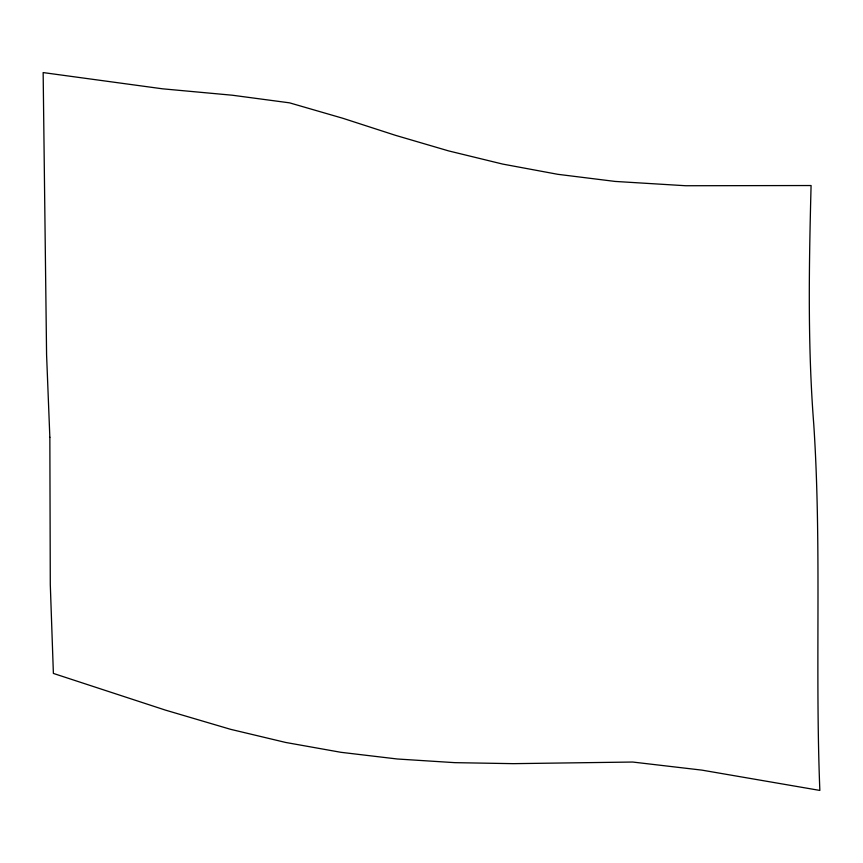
<?xml version="1.0" encoding="UTF-8"?>
<svg xmlns="http://www.w3.org/2000/svg" width="863" height="863" viewBox="0 0 863 863"><rect width="100%" height="100%" fill="white"/><g stroke="black" fill="none" stroke-linecap="round" stroke-linejoin="round"><path stroke-width="1.29" d="M49.849 437.293L50.291 584.542L53.387 673.431L165.351 710.087L230.54 729.311L285.696 742.46L340.95 752.309L397.347 758.998L454.855 762.655L513.334 763.658L632.687 762.04L701.932 770.13L819.85 790.422C814.963 668.372 821.781 545.977 813.744 424.089C807.563 344.715 809.03 265.038 811.08 185.534L685.707 185.739L615.082 181.424L557.746 174.304L502.633 164.067L448.587 150.896L395.416 135.308L342.784 118.263L289.558 102.848L232.395 95.232L162.535 88.813L43.15 72.578L46.58 354.779L49.849 437.293"/></g></svg>
